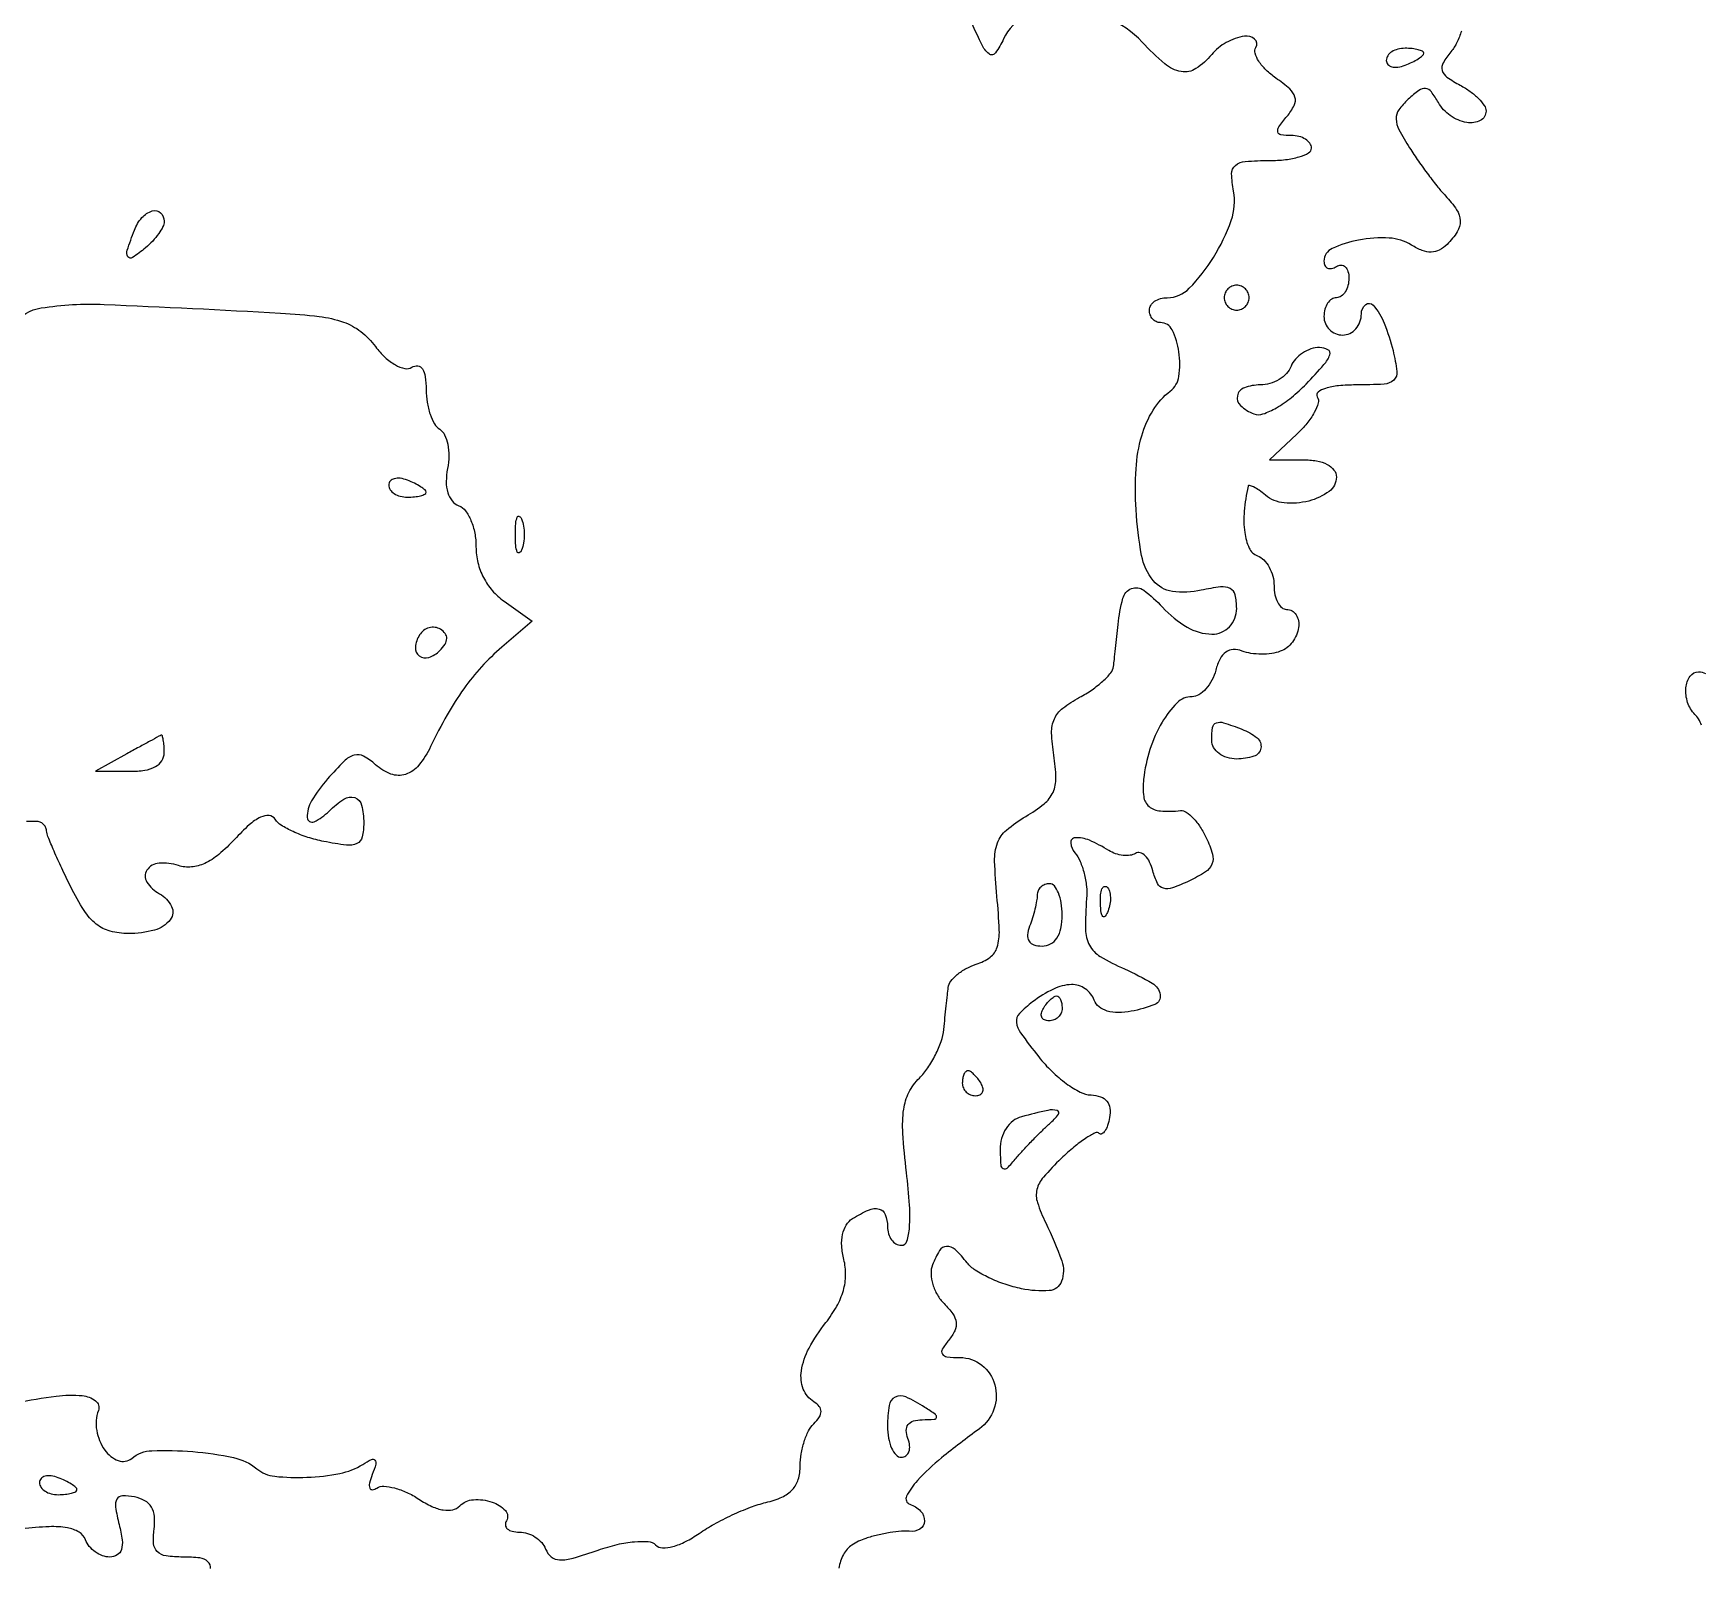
# Model space of a CAD drawing. Extents: x 0 to 4160, y 0 to 3120.
# Drawn here: x 154.5 to 288.1, y 2736.4 to 2859.2 of the extents above; entities that cross this region are included whole.
import ezdxf

# ---------------------------------------------------------------- set-up
doc = ezdxf.new("R2010")
doc.units = 0

msp = doc.modelspace()

# ---------------------------------------------------------------- linework, layer by layer
for points in [[(4159.499279, 606.274193, 0.000001), (4159.667734, 974.478125, 0.000057)], [(757.647081, 3119.740147, 0.000002), (520.492565, 3119.487217, 0.4139)], [(1964.75, 0.149832, 0.000016), (2717.930904, 0.232101, 0.000028), (3351.473438, 0.357111)], [(234.131511, 2860.552597, 0.189575), (232.305942, 2858.759617, -0.049619), (231.658058, 2857.62506, -0.432251), (231.143576, 2857.554241, -0.113903), (230.553413, 2858.30722, -0.005366), (229.209358, 2861.259617, 0.017387)], [(153.125, 2749.375, -0.01642), (156.327845, 2749.906862, -0.056617), (158.429099, 2749.945962, -0.141201), (159.490063, 2749.528269, -0.325705), (159.718461, 2748.75, 0.130087), (159.58159, 2747.154265, 0.109352), (160.23024, 2745.580707, 0.150514), (161.314893, 2744.733366, 0.270609), (162.39415, 2744.912152, -0.165556), (164.01127, 2745.529328, -0.029781), (167.280324, 2745.45383, -0.031574), (170.561131, 2744.972196, -0.119856), (172.415719, 2744.082125, 0.145821), (173.864067, 2743.47585, 0.037019), (176.439429, 2743.391269, 0.038323), (179.091014, 2743.705028, 0.092344), (180.919939, 2744.432465, -0.026649), (181.614996, 2744.820738, -0.331048), (181.894836, 2744.76888, -0.264465), (181.967806, 2744.45875, -0.020103), (181.681393, 2743.612107, 0.02844), (181.460974, 2742.922918, 0.147735), (181.477032, 2742.528327, 0.355757), (181.682444, 2742.401484, 0.10619), (182.05543, 2742.534258, -0.154558), (182.612742, 2742.674715, -0.049437), (183.466521, 2742.53816, -0.043903), (184.444756, 2742.186453, -0.036804), (185.409219, 2741.651439, 0.034856), (186.464747, 2741.060527, 0.068598), (187.3807, 2740.773481, 0.094491), (188.130761, 2740.78977, 0.144815), (188.698026, 2741.098026, -0.181308), (189.792829, 2741.595732, -0.09512), (191.298336, 2741.41159, -0.129058), (192.353904, 2740.737868, -0.336836), (192.435239, 2739.895215, 0.166503), (192.358122, 2739.556084, 0.19033), (192.511671, 2739.262969, 0.122064), (192.902789, 2739.064706, 0.05662), (193.472368, 2739, -0.078276), (194.119457, 2738.898073, -0.0652), (194.749275, 2738.599501, -0.066716), (195.267157, 2738.157838, -0.09151), (195.585956, 2737.636599, 0.13216), (196.039462, 2737.013562, 0.16662), (196.705724, 2736.771422, 0.075699), (197.795435, 2736.91691, 0.012755), (199.804571, 2737.559036, -0.024957), (201.330655, 2738.006054, -0.036735), (202.708856, 2738.230739, -0.04196), (203.810469, 2738.235474, -0.174332), (204.406591, 2737.965846, 0.191346), (204.947242, 2737.742444, 0.068581), (205.78978, 2737.846797, 0.053358), (206.813118, 2738.239939, 0.034044), (207.906591, 2738.897581, -0.026564), (209.099708, 2739.639655, -0.017359), (210.545999, 2740.371741, -0.017471), (212.009708, 2740.988736, -0.031702), (213.25, 2741.373224, 0.04482), (214.539203, 2741.810206, 0.10119), (215.375717, 2742.404971, 0.116581), (215.841342, 2743.22025, 0.071823), (216, 2744.319052, -0.041987), (216.080173, 2745.272115, -0.036108), (216.319345, 2746.249317, -0.037729), (216.669904, 2747.107901, -0.080759), (217.087132, 2747.687132, 0.047458), (217.536977, 2748.231562, 0.150038), (217.674265, 2748.678773, 0.181024), (217.526767, 2749.072821, 0.075363), (217.087132, 2749.446149, -0.166722), (216.244635, 2750.473585, -0.127646), (216.094985, 2751.928535, -0.086707), (216.706625, 2753.747347, -0.042308), (218.056525, 2755.798989, 0.038625), (218.932766, 2757.109649, 0.058722), (219.459062, 2758.372787, 0.065488), (219.642577, 2759.614905, 0.065543), (219.498535, 2760.861862, -0.045297), (219.330417, 2761.93517, -0.068437), (219.398199, 2762.877312, -0.082961), (219.69265, 2763.627505, -0.117038), (220.19201, 2764.13983, -0.036817), (221.479465, 2764.829184, -0.1619), (222.325529, 2764.911493, -0.25328), (222.825776, 2764.472599, -0.088859), (223, 2763.5, 0.071543), (223.082443, 2762.926772, 0.086786), (223.322592, 2762.440625, 0.100359), (223.679404, 2762.115618, 0.135505), (224.098187, 2762, 0.326841), (224.55316, 2762.332978, 0.05897), (224.762847, 2763.426778, 0.035512), (224.76393, 2765.206392, 0.01129), (224.517639, 2767.848023, -0.012369), (224.231222, 2770.993432, -0.050754), (224.298815, 2772.904767, -0.082767), (224.719506, 2774.255516, -0.079746), (225.559268, 2775.416411, 0.047558), (226.23509, 2776.234665, 0.032828), (226.84259, 2777.272267, 0.033183), (227.298621, 2778.357825, 0.056351), (227.512193, 2779.318388, -0.000061), (227.610588, 2780.240348, -0.000053), (227.713928, 2781.206544, -0.000053), (227.807654, 2782.081088, -0.000157), (227.872377, 2782.682612, -0.137279), (228.072973, 2783.184328, -0.056836), (228.584432, 2783.715223, -0.050431), (229.29777, 2784.192549, -0.045434), (230.117181, 2784.537192, 0.08266), (231.227483, 2785.10437, 0.160849), (231.795101, 2785.908586, 0.085099), (231.966169, 2787.260649, 0.012966), (231.775693, 2789.982607, -0.015662), (231.592465, 2792.82066, -0.095251), (231.821188, 2794.26758, -0.132246), (232.540161, 2795.296984, -0.041171), (234.09277, 2796.395729, 0.035655), (235.555457, 2797.406843, 0.116773), (236.273304, 2798.327629, 0.114521), (236.509522, 2799.483199, 0.033629), (236.3391, 2801.297795, -0.031468), (236.162377, 2803.096037, -0.113737), (236.379901, 2804.218285, -0.124675), (237.052983, 2805.074832, -0.041349), (238.404843, 2805.949074, 0.027974), (239.407595, 2806.560189, 0.033381), (240.275162, 2807.247524, 0.035472), (240.910079, 2807.911348, 0.144676), (241.127623, 2808.41898, 0.001815), (241.192347, 2808.984847, 0.000535), (241.287481, 2809.852685, 0.000537), (241.39237, 2810.828823, 0.000578), (241.492605, 2811.781649, -0.037078), (241.870966, 2813.887438, -0.240744), (242.563025, 2814.66953, -0.261941), (243.553854, 2814.531445, -0.042508), (245.049515, 2813.177227, 0.071303), (247.032415, 2811.578947, 0.130639), (249.016026, 2811.016625, 0.21124), (250.417351, 2811.60898, 0.190896), (251, 2813.079455, 0.055615), (250.879836, 2814.156431, 0.22232), (250.483494, 2814.667368, 0.150697), (249.7148, 2814.802782, 0.022862), (248.159342, 2814.534997, -0.08894), (245.840981, 2814.44502, -0.190204), (244.306747, 2815.312374, -0.125042), (243.377263, 2817.33083, -0.03043), (242.927723, 2821, -0.030785), (242.929291, 2824.267242, -0.054862), (243.387989, 2826.913333, -0.067897), (244.30253, 2828.978731, -0.090576), (245.672424, 2830.5, 0.194188), (246.366672, 2831.684496, 0.072385), (246.370652, 2833.649371, 0.078139), (245.829196, 2835.409394, 0.286576), (244.883369, 2836, -0.11244), (244.546387, 2836.076751, -0.100175), (244.25949, 2836.29375, -0.094306), (244.067007, 2836.618165, -0.087079), (244, 2837, -0.141808), (244.110373, 2837.381339, -0.099752), (244.420622, 2837.70625, -0.084625), (244.884589, 2837.925121, -0.068089), (245.431906, 2838, 0.2031), (247.202644, 2838.750219, 0.05342), (249.13807, 2841.230845, 0.053367), (250.562721, 2844.186207, 0.133647), (250.744988, 2846.553678, -0.041608), (250.598367, 2847.935442, -0.226647), (250.898984, 2848.602835, -0.158257), (251.694886, 2848.928049, -0.018502), (253.638672, 2849, 0.028161), (254.926575, 2849.072595, 0.044166), (256.01261, 2849.29375, 0.054998), (256.773768, 2849.614708, 0.271883), (257, 2850, 0.159372), (256.875257, 2850.381418, 0.096868), (256.523407, 2850.70625, 0.078585), (255.99802, 2850.925605, 0.059737), (255.377555, 2851, -0.034845), (254.553176, 2851.057522, -0.313255), (254.301345, 2851.290471, -0.211994), (254.383605, 2851.694977, -0.018577), (255.036784, 2852.544322, 0.055774), (255.611666, 2853.419314, 0.190622), (255.673831, 2854.084873, 0.142751), (255.258749, 2854.736498, 0.027261), (254.142498, 2855.612744, -0.039154), (253.351586, 2856.264556, -0.056491), (252.774854, 2856.962791, -0.072369), (252.479944, 2857.600704, -0.213698), (252.542287, 2858.068422, 0.365659), (252.443203, 2858.735126, 0.223949), (251.631874, 2858.96976, 0.086642), (250.164481, 2858.463919, 0.093586), (249, 2857.5, -0.074963), (247.737423, 2856.37367, -0.191251), (246.556598, 2856.133267, -0.132547), (245.230879, 2856.758446, -0.029803), (243.41242, 2858.5, 0.107537), (240.667395, 2860.415026, 0.093147)], [(269.021861, 2859.384355, -0.042944), (268.665499, 2858.465451, -0.059303), (268.185375, 2857.723363, 0.042078), (267.562539, 2856.829595, 0.201813), (267.486021, 2856.226672, 0.173674), (267.863379, 2855.693548, 0.02989), (268.935433, 2855.034555, -0.033653), (269.725601, 2854.540615, -0.040195), (270.393534, 2853.970789, -0.044481), (270.860381, 2853.411148, -0.152757), (271, 2852.964816, -0.280268), (270.539695, 2852.208131, -0.165531), (269.459304, 2852.045199, -0.108481), (268.127414, 2852.599736, -0.112964), (267.17327, 2853.654867, 0.036567), (266.612139, 2854.505188, 0.204355), (266.146478, 2854.766412, 0.186959), (265.608698, 2854.62244, 0.030041), (264.756326, 2853.917088, 0.050625), (264.003232, 2853.05544, 0.162959), (263.785485, 2852.336348, 0.11557), (264.012843, 2851.47881, 0.01976), (264.869781, 2850.01222, 0.010159), (265.576535, 2848.953537, 0.008304), (266.373806, 2847.849795, 0.008406), (267.141425, 2846.858642, 0.021751), (267.737035, 2846.178571, -0.042569), (268.641871, 2845.054348, -0.140453), (268.932394, 2844.158286, -0.152765), (268.693456, 2843.290686, -0.053419), (267.87167, 2842.27167, -0.07583), (267.250695, 2841.815066, -0.116475), (266.607037, 2841.650196, -0.099698), (265.885247, 2841.781458, -0.044935), (265.0226, 2842.217959, 0.127412), (263.234575, 2842.780454, 0.058523), (260.779383, 2842.619201, 0.062124), (258.657417, 2841.947456, 0.293009), (258, 2840.921931, 0.111702), (258.078586, 2840.574553, 0.183665), (258.29375, 2840.369003, 0.159017), (258.617807, 2840.341759, 0.080688), (259, 2840.5, -0.139169), (259.379648, 2840.607943, -0.191142), (259.70625, 2840.478525, -0.138808), (259.926733, 2840.110654, -0.066118), (260, 2839.559017, -0.062283), (259.925455, 2838.962904, -0.080552), (259.70625, 2838.457961, -0.097988), (259.381379, 2838.120018, -0.153634), (259, 2838, 0.148195), (258.618646, 2837.884432, 0.098894), (258.29375, 2837.559375, 0.082425), (258.074694, 2837.073457, 0.064853), (258, 2836.5, 0.099038), (258.114514, 2835.927543, 0.097945), (258.440625, 2835.440625, 0.097945), (258.927543, 2835.114514, 0.099038), (259.5, 2835, 0.112571), (260.072208, 2835.130482, 0.100188), (260.559375, 2835.499375, 0.094267), (260.886225, 2836.050877, 0.086974), (261, 2836.7, -0.221986), (261.347801, 2837.444781, -0.410301), (261.955946, 2837.394991, -0.083154), (262.833455, 2835.945813, -0.034118), (263.537645, 2833.75, -0.028424), (263.850237, 2832.08234, -0.243486), (263.59855, 2831.391164, -0.17389), (262.820802, 2831.062737, -0.013807), (260.549391, 2831, 0.023962), (259.17331, 2830.934015, 0.050026), (258.122077, 2830.725514, 0.090425), (257.528793, 2830.41956, 0.384383), (257.463157, 2830.059613, -0.209475), (257.534431, 2829.556017, -0.056363), (257.22422, 2828.790454, -0.047015), (256.637493, 2827.917099, -0.033827), (255.833612, 2827.059613), (253.622877, 2825), (256.311439, 2825, -0.042392), (257.409761, 2824.906712, -0.076585), (258.264128, 2824.621365, -0.106721), (258.804796, 2824.177086, -0.169165), (259, 2823.616631, -0.238952), (258.416898, 2822.466178, -0.096045), (256.776951, 2821.691966, -0.086451), (254.804471, 2821.539588, -0.150457), (253.302036, 2822.164296, 0.018985), (252.796486, 2822.552426, 0.036079), (252.357994, 2822.818059, 0.050274), (252.035815, 2822.94379, 0.429376), (251.916667, 2822.872445, 0.033098), (251.606124, 2820.871226, 0.055166), (251.644352, 2819.168176, 0.073318), (252.001699, 2817.920944, 0.197244), (252.660276, 2817.300123, -0.108225), (253.172696, 2816.962921, -0.066421), (253.606456, 2816.380967, -0.061836), (253.900035, 2815.655138, -0.065303), (254, 2814.893011, 0.050854), (254.073863, 2814.168668, 0.070807), (254.29375, 2813.556072, 0.0909), (254.618285, 2813.144157, 0.182536), (255, 2813, -0.26283), (255.762682, 2812.569338, -0.17433), (255.964872, 2811.559129, -0.12377), (255.472956, 2810.3757, -0.141983), (254.5, 2809.638374, -0.057425), (253.811871, 2809.461431, -0.036126), (252.982476, 2809.407661, -0.035963), (252.147213, 2809.474101, -0.053836), (251.440345, 2809.661265, 0.099857), (250.725483, 2809.782029, 0.14976), (250.130865, 2809.579013, 0.120177), (249.663458, 2809.02998, 0.052619), (249.323714, 2808.129881, -0.055764), (249.010419, 2807.315356, -0.062873), (248.53432, 2806.625652, -0.072197), (247.975566, 2806.157986, -0.139072), (247.418552, 2806, 0.199366), (246.2209, 2805.502691, 0.063457), (245.017401, 2803.942062, 0.054903), (244.04634, 2801.77032, 0.050402), (243.535814, 2799.375715, 0.058053), (243.545007, 2797.991624, 0.188389), (243.97338, 2797.198146, 0.161587), (244.880422, 2796.832758, 0.040314), (246.5, 2796.861981, -0.178521), (246.957995, 2796.742742, -0.05181), (247.519781, 2796.25836, -0.044965), (248.085255, 2795.538493, -0.035088), (248.567338, 2794.668157, -0.037635), (249.053791, 2793.377558, -0.166746), (249.017629, 2792.578628, -0.157335), (248.495453, 2791.943097, -0.0325), (247.212102, 2791.232115, -0.022878), (245.847901, 2790.663062, -0.155287), (245.127029, 2790.633255, -0.216337), (244.652644, 2791.027096, -0.049043), (244.281074, 2792.033174, 0.048459), (244.021706, 2792.737974, 0.084019), (243.661625, 2793.245451, 0.126253), (243.264023, 2793.481017, 0.212427), (242.88631, 2793.429736, -0.107177), (242.455333, 2793.277266, -0.058866), (241.893166, 2793.272262, -0.054662), (241.293953, 2793.404943, -0.057882), (240.75, 2793.662863, 0.037219), (239.191275, 2794.48228, 0.120382), (238.046782, 2794.678716, 0.420373), (237.695162, 2794.265702, 0.151675), (238.022696, 2793.472653, -0.072247), (238.444047, 2792.783064, -0.038061), (238.768228, 2791.830887, -0.036895), (238.956723, 2790.784991, -0.046664), (238.967813, 2789.802946, 0.021915), (238.873604, 2787.334503, 0.122461), (239.197773, 2786.061688, 0.136432), (240.063367, 2785.158749, 0.029659), (242, 2784.160294, -0.027881), (244.232816, 2783.019164, -0.224136), (244.868335, 2782.093408, -0.349912), (244.433438, 2781.320598, -0.049075), (242.5501, 2780.764826, -0.045953), (241.506879, 2780.663272, -0.073744), (240.623398, 2780.789595, -0.093556), (239.966784, 2781.127947, -0.136338), (239.581485, 2781.648249, 0.150089), (238.854527, 2782.576536, 0.159907), (237.750763, 2782.907539, 0.107931), (236.30676, 2782.552932, 0.048121), (234.63054, 2781.520603, 0.039578), (233.577077, 2780.582972, 0.222889), (233.3423, 2779.887995, 0.129154), (233.673612, 2779.033061, 0.010595), (235.13054, 2777.107736, 0.033209), (236.171782, 2775.956731, 0.034952), (237.339573, 2774.974797, 0.037318), (238.460149, 2774.280529, 0.112912), (239.323324, 2774.055329, -0.074485), (240.083039, 2773.917844, -0.139466), (240.592735, 2773.565485, -0.142195), (240.834667, 2773.003143, -0.078672), (240.809629, 2772.25, -0.030353), (240.645867, 2771.611167, -0.064861), (240.428757, 2771.151393, -0.127252), (240.198768, 2770.938446, -0.325709), (239.986305, 2770.967509, 0.318532), (239.657773, 2771.01681, 0.028144), (238.889644, 2770.572856, 0.028659), (237.953839, 2769.879539, 0.017817), (236.935886, 2768.967509, 0.02192), (235.496994, 2767.455915, 0.12048), (234.983825, 2766.463255, 0.140053), (235.026523, 2765.421749, 0.033422), (235.685886, 2763.79966, -0.027181), (236.967987, 2760.754991, -0.175596), (236.962351, 2759.114658, -0.296159), (235.961216, 2758.363255, -0.068149), (233.75, 2758.514057, -0.030925), (232.424377, 2758.875249, -0.0293), (231.128554, 2759.402497, -0.030593), (230.039538, 2760.006189, -0.084004), (229.389757, 2760.593513, 0.03346), (228.419718, 2761.666345, 0.210288), (227.743332, 2761.916501, 0.24601), (227.172099, 2761.571962, 0.044834), (226.609862, 2760.425699, 0.101994), (226.492077, 2759.710053, 0.062591), (226.633125, 2758.863928, 0.058971), (226.996742, 2758.022729, 0.064989), (227.53739, 2757.319753, -0.041235), (228.234418, 2756.497191, -0.123923), (228.501281, 2755.817163, -0.143367), (228.395865, 2755.153059, -0.06271), (227.912073, 2754.394054, 0.035656), (227.393261, 2753.669548, 0.288224), (227.397587, 2753.278843, 0.228934), (227.770358, 2753.051128, 0.02457), (228.810168, 2753, -0.169069), (230.561521, 2752.390377, -0.159829), (231.605036, 2750.811039, -0.151921), (231.537302, 2748.855953, -0.152218), (230.372551, 2747.285952, 0.012666), (227.341301, 2744.954073, 0.036029), (225.398547, 2743.132986, 0.070787), (224.525245, 2741.868317, 0.456219), (224.786657, 2741.237781, -0.122803), (225.65589, 2740.685361, -0.196769), (225.970707, 2739.877785, -0.259889), (225.603642, 2739.24464, -0.166034), (224.75, 2739.06465, 0.052812), (224.117114, 2739.074609, 0.018109), (223.20625, 2738.959225, 0.017767), (222.203139, 2738.758234, 0.019624), (221.25, 2738.491855, 0.070127), (220.152482, 2737.959268, 0.120058), (219.469834, 2737.211654, 0.093966), (219.108348, 2736.097197, 0.031578)], [(152.89062, 2835.865207, -0.189342), (155.137053, 2837.176006, -0.049045), (160.181001, 2837.458437, -0.003445), (174.330093, 2836.765071, -0.015662), (177.427898, 2836.494333, -0.055328), (179.370326, 2836.041494, -0.080889), (180.754493, 2835.283507, -0.065622), (181.942878, 2834.075728, 0.041805), (182.714953, 2833.212664, 0.060158), (183.538, 2832.603376, 0.076968), (184.292872, 2832.316264, 0.193199), (184.862785, 2832.415197, -0.167951), (185.338549, 2832.521976, -0.227456), (185.706562, 2832.2916, -0.109807), (185.933913, 2831.659837, -0.031686), (186, 2830.618034, 0.040112), (186.080879, 2829.611502, 0.042874), (186.321412, 2828.653765, 0.04702), (186.673797, 2827.87666, 0.125026), (187.09417, 2827.4418, -0.147273), (187.480084, 2827.006014, -0.059107), (187.728699, 2826.241115, -0.051649), (187.816845, 2825.295781, -0.044693), (187.717775, 2824.303966, 0.045489), (187.613783, 2823.245877, 0.075452), (187.741826, 2822.360139, 0.09613), (188.08802, 2821.704565, 0.132482), (188.623605, 2821.314195, -0.143305), (189.151297, 2820.912141, -0.060024), (189.595684, 2820.12718, -0.052624), (189.898068, 2819.114192, -0.046267), (190, 2818.014983, 0.059623), (190.151346, 2816.750305, 0.059487), (190.596858, 2815.556011, 0.059579), (191.31023, 2814.501773, 0.060154), (192.25, 2813.649316), (194.5, 2812.054687), (192.060392, 2809.963516, 0.030792), (190.451073, 2808.402355, 0.029494), (189.020695, 2806.633719, 0.02658), (187.685848, 2804.541669, 0.017323), (186.362163, 2802, -0.059763), (185.416114, 2800.507283, -0.143025), (184.346034, 2799.771419, -0.171049), (183.180498, 2799.79536, -0.09433), (181.949178, 2800.545993, 0.058533), (180.988805, 2801.229629, 0.200261), (180.242203, 2801.309373, 0.124507), (179.433021, 2800.82803, 0.017685), (178.10236, 2799.402715, 0.042578), (176.818742, 2797.644396, 0.148493), (176.474036, 2796.298117, 0.534186), (177.010563, 2795.972569, 0.087608), (178.216667, 2796.816667, -0.050649), (179.4106, 2797.790451, -0.2313), (180.273784, 2797.901871, -0.25682), (180.829426, 2797.295521, -0.059824), (181, 2795.875, -0.056795), (180.871475, 2794.747173, -0.231356), (180.448796, 2794.226241, -0.140762), (179.61112, 2794.095566, -0.018117), (177.799711, 2794.390058, -0.027362), (176.522991, 2794.718922, -0.030215), (175.332637, 2795.176821, -0.031639), (174.376696, 2795.687806, -0.116288), (173.895184, 2796.169597, 0.237703), (173.414349, 2796.464715, 0.13636), (172.730225, 2796.33505, 0.068682), (171.813274, 2795.713758, 0.022686), (170.651785, 2794.569278, -0.030259), (169.379735, 2793.353247, -0.066146), (168.246927, 2792.626693, -0.087596), (167.186296, 2792.340631, -0.099331), (166.140469, 2792.455417, 0.093505), (164.5813, 2792.644786, 0.232363), (163.611131, 2792.08643, 0.303094), (163.607923, 2791.131409, 0.119403), (164.619366, 2790.193138, -0.149438), (165.587891, 2789.18207, -0.290303), (165.482857, 2788.112005, -0.16322), (164.21554, 2787.273904, -0.065269), (162.126195, 2787, -0.065381), (160.664469, 2787.191959, -0.105424), (159.550042, 2787.75977, -0.080753), (158.573126, 2788.855046, -0.026198), (157.501191, 2790.75, -0.006072), (156.780471, 2792.240968, -0.007998), (156.161664, 2793.61875, -0.006041), (155.677935, 2794.782106, -0.07369), (155.565979, 2795.25, 0.096151), (155.483809, 2795.53634, 0.08932), (155.299069, 2795.779687, 0.089467), (155.041348, 2795.943005, 0.096894), (154.75, 2796), (153.946358, 2796)], [(288.279688, 2803.710938, 0.039128), (288.037318, 2804.211141, 0.064082), (287.75, 2804.583333, -0.117858), (287.165221, 2805.535496, -0.100806), (287.029618, 2806.707404, -0.128886), (287.361539, 2807.63952, -0.24799), (288.043644, 2808, -0.127065), (288.606375, 2807.854646, -0.020931)], [(168.717756, 2736.066574, 0.226136), (168.501472, 2736.625955, 0.162592), (167.860034, 2736.923786, 0.028091), (166.504529, 2737, -0.03418), (165.144933, 2737.09305, -0.158424), (164.445326, 2737.431779, -0.187328), (164.144285, 2738.079121, -0.051195), (164.187142, 2739.22535, 0.05631), (164.214866, 2740.245449, 0.115053), (163.968613, 2741.002645, 0.128651), (163.436848, 2741.519699, 0.080076), (162.616748, 2741.824336, 0.052607), (161.649472, 2741.912348, 0.269012), (161.204576, 2741.64569, 0.168597), (161.094063, 2741.006502, 0.020767), (161.3858, 2739.598986, -0.027554), (161.623431, 2738.368759, -0.105418), (161.565774, 2737.594652, -0.191529), (161.229156, 2737.163494, -0.133139), (160.626041, 2737, -0.088624), (160.046487, 2737.103538, -0.066531), (159.472578, 2737.407034, -0.065642), (158.99109, 2737.855946, -0.080899), (158.682255, 2738.385646, 0.167946), (158.16686, 2738.998547, 0.092678), (157.23831, 2739.341697, 0.05391), (155.783184, 2739.43122, 0.016494), (153.583337, 2739.256504, -0.043132)]]:
    msp.add_lwpolyline(points, format="xyb")
for points in [[(263, 2857.031385, 0.184534), (263.122486, 2856.710807, 0.147206), (263.440625, 2856.516384, 0.100118), (263.925634, 2856.488865, 0.055937), (264.5, 2856.638374, 0.02136), (265.074558, 2856.887494, 0.030395), (265.559375, 2857.160341, 0.030693), (265.912889, 2857.420671, 0.222225), (266, 2857.606989, 0.289661), (265.903916, 2857.758929, 0.046727), (265.559375, 2857.884553, 0.039339), (265.074824, 2857.971531, 0.024748), (264.5, 2858, 0.062722), (263.926468, 2857.92777, 0.08088), (263.440625, 2857.715469, 0.098158), (263.115494, 2857.400789, 0.152681)], [(165, 2844.122445, -0.117955), (164.899069, 2843.700558, -0.036411), (164.559375, 2843.136985, -0.034151), (164.074049, 2842.54111, -0.031583), (163.5, 2842, -0.022736), (162.45477, 2841.20992, -0.425932), (162.090894, 2841.285016, -0.224183), (162.028392, 2841.799553, -0.011554), (162.606989, 2843.418213, -0.088079), (163.211475, 2844.421835, -0.142649), (164.044452, 2844.955268, -0.263589), (164.702282, 2844.801764, -0.209511)], [(250, 2838, 0.099038), (250.076342, 2837.618362, 0.097945), (250.29375, 2837.29375, 0.097945), (250.618362, 2837.076342, 0.099038), (251, 2837, 0.099038), (251.381638, 2837.076342, 0.097945), (251.70625, 2837.29375, 0.097945), (251.923658, 2837.618362, 0.099038), (252, 2838, 0.099038), (251.923658, 2838.381638, 0.097945), (251.70625, 2838.70625, 0.097945), (251.381638, 2838.923658, 0.099038), (251, 2839, 0.099038), (250.618362, 2838.923658, 0.097945), (250.29375, 2838.70625, 0.097945), (250.076342, 2838.381638, 0.099038)], [(255.361626, 2832.5, -0.098143), (255.000393, 2831.926463, -0.066864), (254.399034, 2831.440625, -0.064008), (253.659707, 2831.112085, -0.07271), (252.893011, 2831, 0.086838), (251.619367, 2830.777119, 0.257635), (251.054416, 2830.132999, 0.270099), (251.310146, 2829.339843, 0.091474), (252.385187, 2828.682431, 0.177978), (253.105879, 2828.67224, 0.045303), (254.186535, 2829.166116, 0.040424), (255.39795, 2829.994924, 0.031508), (256.572279, 2831.075443, 0.010157), (258.002254, 2832.630031, 0.092405), (258.472949, 2833.416927, 0.370548), (258.320567, 2833.82806, 0.127212), (257.655706, 2834, 0.079599), (256.955739, 2833.887857, 0.065432), (256.272949, 2833.559375, 0.066631), (255.71006, 2833.07345, 0.090036)], [(183, 2822.968615, 0.152681), (183.115494, 2822.599211, 0.098158), (183.440625, 2822.284531, 0.08088), (183.926468, 2822.07223, 0.062722), (184.5, 2822, 0.024748), (185.074824, 2822.028469, 0.039339), (185.559375, 2822.115447, 0.046727), (185.903916, 2822.241071, 0.289661), (186, 2822.393011, 0.222225), (185.912889, 2822.579329, 0.030693), (185.559375, 2822.839659, 0.030395), (185.074558, 2823.112506, 0.02136), (184.5, 2823.361626, 0.055937), (183.925634, 2823.511135, 0.100118), (183.440625, 2823.483616, 0.147206), (183.122486, 2823.289193, 0.184534)], [(193.662281, 2817.75, -0.174857), (193.474999, 2817.540618, -0.447206), (193.306058, 2817.601562, -0.078554), (193.189089, 2818.10856, -0.017491), (193.157895, 2819, -0.017491), (193.189089, 2819.89144, -0.078554), (193.306058, 2820.398438, -0.447206), (193.474999, 2820.459382, -0.174857), (193.662281, 2820.25, -0.057986), (193.818615, 2819.679992, -0.037979), (193.87034, 2819, -0.037979), (193.818615, 2818.320008, -0.057986)], [(185.468963, 2810.949781, 0.116221), (185.141241, 2809.967994, 0.258096), (185.448742, 2809.268926, 0.251496), (186.214666, 2809.146534, 0.113251), (187.103799, 2809.703799, 0.053431), (187.515485, 2810.214314, 0.136091), (187.655459, 2810.664644, 0.169261), (187.531428, 2811.059296, 0.094625), (187.156231, 2811.403444, 0.105525), (186.716563, 2811.560607, 0.099247), (186.240657, 2811.529717, 0.096292), (185.801911, 2811.315254, 0.09291)], [(251.418213, 2803.393011, -0.07847), (252.634558, 2802.691681, -0.272501), (252.941099, 2801.874973, -0.276633), (252.375605, 2801.220756, -0.07973), (251, 2801, -0.072314), (250.230589, 2801.111864, -0.08892), (249.583333, 2801.4375, -0.10214), (249.153209, 2801.924246, -0.130775), (249, 2802.5, -0.036287), (249.075161, 2803.534289, -0.274596), (249.370956, 2803.899279, -0.168163), (249.951151, 2803.9112, -0.013436)], [(162, 2801.416694), (159.5, 2800.029484), (162.25, 2800.014742, 0.039139), (163.435641, 2800.101301, 0.086236), (164.294124, 2800.388807, 0.124814), (164.81049, 2800.863668, 0.145745), (165, 2801.5, 0.015714), (164.982131, 2802.068401, 0.028412), (164.926562, 2802.530573, 0.031371), (164.847401, 2802.855194, 0.435417), (164.75, 2802.901952, 0.029547), (164.574599, 2802.820907, 0.000824), (163.839063, 2802.425212, 0.001687), (162.976045, 2801.955334, 0.001158)], [(235, 2790.081787, -0.04425), (234.959197, 2789.621647, -0.015326), (234.821697, 2788.96865, -0.015089), (234.625376, 2788.254744, -0.016969), (234.393011, 2787.581787, 0.067159), (234.230887, 2786.896449, 0.16701), (234.348199, 2786.40165, 0.176865), (234.737605, 2786.101342, 0.076855), (235.393011, 2786, 0.122163), (236.078799, 2786.170095, 0.129023), (236.589301, 2786.638926, 0.096836), (236.89975, 2787.420215, 0.046322), (237, 2788.5, 0.038131), (236.926884, 2789.457356, 0.057076), (236.70625, 2790.265625, 0.074992), (236.382936, 2790.817169, 0.226478), (236, 2791, 0.090658), (235.618228, 2790.930205, 0.095575), (235.29375, 2790.730275, 0.099646), (235.076635, 2790.432104, 0.108102)], [(240.683114, 2788.8125, -0.054073), (240.461564, 2788.395823, -0.470617), (240.279315, 2788.37858, -0.168741), (240.137993, 2788.670344, -0.018894), (240.078947, 2789.416667, -0.028489), (240.089945, 2790.112848, -0.077125), (240.200665, 2790.592839, -0.208169), (240.385309, 2790.77538, -0.296942), (240.604167, 2790.729167, -0.126455), (240.797407, 2790.402231, -0.060344), (240.876576, 2789.916927, -0.05415), (240.839148, 2789.359369, -0.051402)], [(237, 2781, -0.105053), (236.918938, 2780.618444, -0.099167), (236.688914, 2780.29375, -0.09642), (236.345238, 2780.076123, -0.093332), (235.940983, 2780, -0.108972), (235.586039, 2780.078288, -0.182303), (235.3746, 2780.29375, -0.161196), (235.343488, 2780.6179, -0.082592), (235.5, 2781, -0.029505), (235.768994, 2781.382774, -0.035638), (236.066025, 2781.70625, -0.038439), (236.34829, 2781.934461, -0.151918), (236.559017, 2782, -0.210953), (236.727648, 2781.92554, -0.081139), (236.870461, 2781.70625, -0.061769), (236.967655, 2781.382849, -0.042167)], [(229, 2775, 0.105053), (229.081062, 2774.618444, 0.099167), (229.311086, 2774.29375, 0.09642), (229.654762, 2774.076123, 0.093332), (230.059017, 2774, 0.108972), (230.413961, 2774.078288, 0.182303), (230.6254, 2774.29375, 0.161196), (230.656512, 2774.6179, 0.082592), (230.5, 2775, 0.029505), (230.231006, 2775.382774, 0.035638), (229.933975, 2775.70625, 0.038439), (229.65171, 2775.934461, 0.151918), (229.440983, 2776, 0.210953), (229.272352, 2775.92554, 0.081139), (229.129539, 2775.70625, 0.061769), (229.032345, 2775.382849, 0.042167)], [(233.75, 2772.310674, 0.102363), (233.064263, 2771.971245, 0.082474), (232.507016, 2771.364107, 0.076902), (232.146498, 2770.566466, 0.071523), (232.031803, 2769.676676, 0.013232), (232.082142, 2768.45176, 0.261209), (232.280687, 2768.147745, 0.331166), (232.601196, 2768.198921, 0.018165), (233.327582, 2769, -0.010897), (233.913255, 2769.665068, -0.006626), (234.632754, 2770.426562, -0.006638), (235.366708, 2771.163195, -0.011647), (235.995778, 2771.75, 0.045182), (236.702532, 2772.503896, 0.542728), (236.595169, 2772.815657, 0.117721), (235.846467, 2772.823363, 0.007885)], [(223, 2747.5, 0.042346), (223.081206, 2746.542888, 0.06197), (223.325178, 2745.734375, 0.081387), (223.683699, 2745.186274, 0.2103), (224.106989, 2745, 0.158089), (224.480915, 2745.121257, 0.151946), (224.719716, 2745.440625, 0.112257), (224.77672, 2745.926101, 0.06502), (224.638374, 2746.5, -0.0807), (224.504498, 2747.142727, -0.174375), (224.652197, 2747.618556, -0.162377), (225.080336, 2747.913098, -0.068041), (225.781385, 2748.015313, 0.01202), (226.74626, 2748.047116, 0.33565), (226.92672, 2748.200557, 0.301908), (226.836949, 2748.433427, 0.010677), (226, 2749, 0.035022), (224.472011, 2749.842138, 0.228179), (223.618904, 2749.829364, 0.24235), (223.129889, 2749.16094, 0.039041)], [(155, 2742.968615, 0.152681), (155.115494, 2742.599211, 0.098158), (155.440625, 2742.284531, 0.08088), (155.926468, 2742.07223, 0.062722), (156.5, 2742, 0.024748), (157.074824, 2742.028469, 0.039339), (157.559375, 2742.115447, 0.046727), (157.903916, 2742.241071, 0.289661), (158, 2742.393011, 0.222225), (157.912889, 2742.579329, 0.030693), (157.559375, 2742.839659, 0.030395), (157.074558, 2743.112506, 0.02136), (156.5, 2743.361626, 0.055937), (155.925634, 2743.511135, 0.100118), (155.440625, 2743.483616, 0.147206), (155.122486, 2743.289193, 0.184534)]]:
    msp.add_lwpolyline(points, format="xyb", close=True)

doc.saveas('drawing.dxf')
